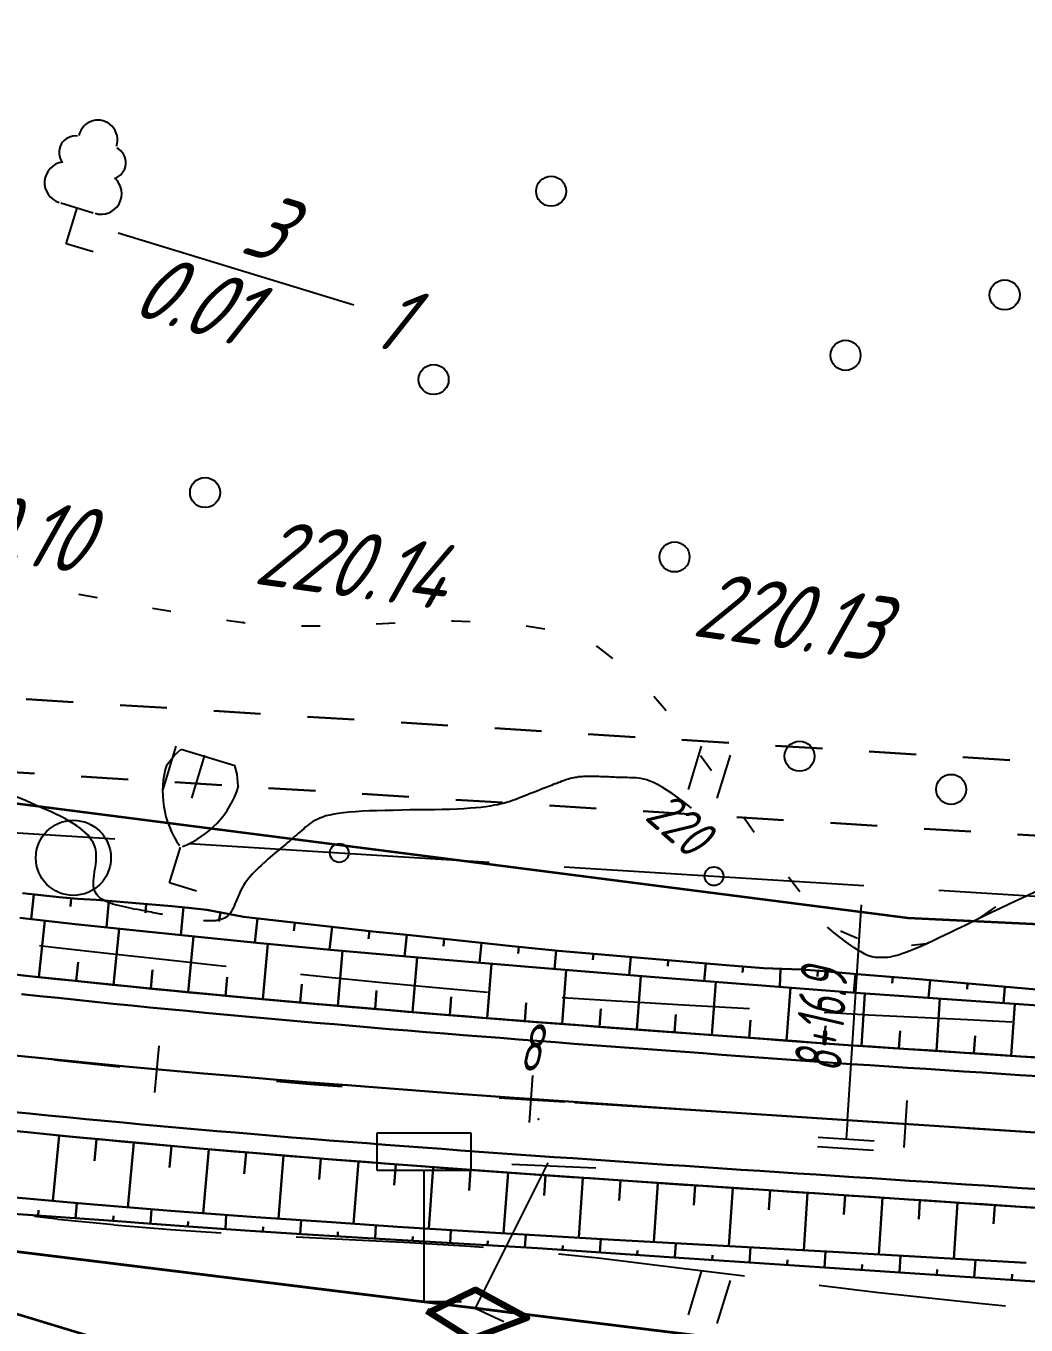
# Model space of a CAD drawing. Header units: millimetres. Extents: x -698 to 8131, y -704 to 4503.
# Drawn here: x 118.6 to 171.9, y 4062.3 to 4131.5 of the extents above; entities that cross this region are included whole.
import ezdxf
from ezdxf import colors
from ezdxf.entities.mleader import LeaderData, LeaderLine
from ezdxf.math import Vec2, Vec3

# ---------------------------------------------------------------- set-up
doc = ezdxf.new("R2010")
doc.units = ezdxf.units.MM
for name, pattern in [('CONTI', [0]), ('DASHED', [0.75, 0.5, -0.25]), ('STRIHSMALL', [1, 0.5, -0.5]), ('STROT', [1.7, 0.5, -1.2])]:
    doc.linetypes.add(name, pattern=pattern)
for name, color, linetype, lineweight in [('10', 1, 'Continuous', 35), ('КОПИЯ_ОСЬ_13_ОТКОСЫ', 7, 'Continuous', 30), ('КОПИЯ_ОСЬ_ГРАНИЦЫ_ПОЛОС', 7, 'Continuous', 30), ('ОСЬ_ВЕРХ_ПОКРЫТИЯ_ГРАНИЦЫ_ПОЛОС', 7, 'Continuous', 30), ('ОСЬ_ВЕРХ_ПОКРЫТИЯ_ОСЬ', 1, 'Continuous', 30)]:
    doc.layers.add(name, color=color, linetype=linetype, lineweight=lineweight)
for name, color, linetype in [('_Ростелеком', 6, 'Continuous'), ('GOR_BDEFAULT', 212, 'CONTI'), ('NAD_MDEFAULT', 7, 'CONTI'), ('PI_OTDEFAULT', 172, 'CONTI'), ('PI_TTDEFAULT', 5, 'CONTI'), ('PLN_O', 7, 'CONTI'), ('SIT_LDEFAULT', 7, 'CONTI'), ('USLZNDEFAULT', 7, 'CONTI'), ('ZAPSKDEFAULT', 7, 'CONTI'), ('Выноски', 250, 'Continuous'), ('Изменение выноски', 3, 'Continuous'), ('ОСЬ_ВЕРХ_ПОКРЫТИЯ_ПИКЕТЫ', 1, 'Continuous'), ('ОСЬ_ВЕРХ_ПОКРЫТИЯ_РАЗБИВКА_КРИВ', 1, 'Continuous'), ('разметка', 7, 'Continuous')]:
    doc.layers.add(name, color=color, linetype=linetype)
doc.styles.add('eskd', font='isocpeui.ttf', dxfattribs={"width": 1.2})
doc.styles.add('SHRFT', font='isocpeui.ttf', dxfattribs={"width": 3.5})
doc.styles.get("Standard").update_dxf_attribs({"font": 'isocpeui.ttf'})
doc.styles.add('STYLE1', font='isocpeui.ttf', dxfattribs={"width": 0.9})
doc.styles.add('ГОСТ', font='isocpeui.ttf', dxfattribs={"height": 4})
doc.linetypes.add('кабель_связи_проект.', pattern='A,10,-1,["/",STYLE1,S=3,R=0,X=0,Y=-1.5],-4.1', length=15.1)

# ---------------------------------------------------------------- blocks, each defined once
blk = doc.blocks.new('BL_2011')
at = {"color": 0}
for p, q in [((0, 0), (0, 2.4)), ((1.6, 0), (1.6, 2.4))]:
    blk.add_line(p, q, dxfattribs=at)
blk = doc.blocks.new('BL_2002')
at = {"color": 0}
blk.add_circle((0, 0), 0.8, dxfattribs=at)
blk = doc.blocks.new('BL_107_1')
at = {"color": 0}
for p, q in [((-1.74, 6.6), (-1.5, 7)), ((-1.5, 7), (1.5, 7)), ((1.74, 6.6), (1.5, 7)), ((-1.98, 6), (-1.74, 6.6)), ((1.98, 6), (1.74, 6.6)), ((0, 0), (0, 2)), ((1.5, 0), (0, 0))]:
    blk.add_line(p, q, dxfattribs=at)
for centre, start, end in [((3, 6), 180, 232), ((-3, 6), 308, 0)]:
    blk.add_arc(centre, 5, start, end, dxfattribs=at)
blk = doc.blocks.new('BL_104')
at = {"color": 0}
for p, q in [((-0.9, 2), (0.9, 2)), ((0, 0), (0, 2)), ((1.5, 0), (0, 0))]:
    blk.add_line(p, q, dxfattribs=at)
for centre, radius, start, end in [((0, 5.8), 1.04, 358, 185), ((-0.94, 4.8), 0.88, 100, 235), ((0.94, 4.8), 0.88, 305, 80), ((-1, 3.1), 1.1, 115, 270), ((1, 3.1), 1.1, 270, 65)]:
    blk.add_arc(centre, radius, start, end, dxfattribs=at)
blk = doc.blocks.new('BL_13')
at = {"color": 0}
for p, q in [((-2.5, 7), (-2.5, 9)), ((-2.5, 9), (2.5, 9)), ((2.5, 9), (2.5, 7)), ((0, 7), (-2.5, 7)), ((0, 0), (0, 7)), ((2.5, 7), (0, 7)), ((2, 0), (0, 0))]:
    blk.add_line(p, q, dxfattribs=at)

msp = doc.modelspace()

# ---------------------------------------------------------------- linework, layer by layer
at = {"layer": '10'}
for points in [[(307.073, 4044.594), (287.043, 4048.214), (163.153, 4053.994), (135.683, 4057.554), (104.113, 4067.084), (66.533, 4071.884), (20.063, 4083.834), (-25.137, 4108.194), (-34.337, 4113.804), (-79.357, 4142.004), (-91.947, 4159.324), (-169.847, 4182.624), (-259.277, 4209.364), (-312.397, 4225.424), (-355.627, 4238.494), (-406.367, 4253.824), (-425.027, 4259.464), (-449.217, 4267.114), (-456.827, 4269.514), (-499.667, 4283.064), (-559.147, 4301.901)], [(-15.467, 4131.044), (28.993, 4106.984), (71.243, 4096.094), (165.613, 4083.974), (290.413, 4077.994)]]:
    msp.add_lwpolyline(points, dxfattribs=at)
at = {"layer": '_Ростелеком', "linetype": 'кабель_связи_проект.', "lineweight": 40, "ltscale": 0.25}
msp.add_lwpolyline([(-545.931, 4321.5), (-553.411, 4301.096), (-528.689, 4293.19), (-228.326, 4200.41), (-175.922, 4184.956), (-152.178, 4177.621), (-111.953, 4163.897), (-85.05, 4151.87), (-85.05, 4151.87), (-28.653, 4111.619), (20.478, 4085.269), (66.797, 4072.507), (163.047, 4060.664), (287.871, 4054.417)], dxfattribs=at)
at = {"layer": '_Ростелеком', "ltscale": 0.25}
for points in [[(146.437, 4070.925), (142.565, 4063.185), (144.096, 4062.465)], [(144.516, 4070.855), (148.996, 4070.666)]]:
    msp.add_lwpolyline(points, dxfattribs=at)
at = {"layer": '_Ростелеком', "lineweight": 100, "ltscale": 0.25}
msp.add_lwpolyline([(139.984, 4063.039), (142.354, 4061.549), (145.333, 4062.665), (142.584, 4064.155), (140.114, 4062.944)], dxfattribs=at)
at = {"layer": 'GOR_BDEFAULT', "color": 212, "elevation": 220, "flags": 128}
for points in [[(125.909, 4084.16), (125.849, 4084.17), (125.779, 4084.18), (125.699, 4084.2), (125.609, 4084.22), (125.519, 4084.23), (125.409, 4084.25), (125.309, 4084.28), (125.189, 4084.3), (125.069, 4084.32), (124.949, 4084.35), (124.819, 4084.37), (124.679, 4084.4), (124.539, 4084.43), (124.389, 4084.45), (124.249, 4084.48), (124.089, 4084.51), (123.939, 4084.55), (123.779, 4084.58), (123.619, 4084.62), (123.469, 4084.65), (123.309, 4084.7), (123.169, 4084.74), (123.029, 4084.8), (122.889, 4084.85), (122.769, 4084.92), (122.649, 4084.99), (122.549, 4085.06), (122.449, 4085.15), (122.379, 4085.24), (122.319, 4085.34), (122.269, 4085.45), (122.239, 4085.56), (122.229, 4085.69), (122.219, 4085.82), (122.229, 4085.96), (122.239, 4086.1), (122.259, 4086.25), (122.279, 4086.4), (122.299, 4086.55), (122.319, 4086.7), (122.339, 4086.85), (122.359, 4087.01), (122.369, 4087.16), (122.369, 4087.31), (122.359, 4087.45), (122.339, 4087.59), (122.309, 4087.73), (122.259, 4087.87), (122.199, 4088), (122.119, 4088.13), (122.029, 4088.26), (121.929, 4088.38), (121.799, 4088.51), (121.659, 4088.63), (121.509, 4088.76), (121.329, 4088.88), (121.139, 4089.01), (120.929, 4089.14), (120.699, 4089.27), (120.449, 4089.4), (120.179, 4089.53), (119.889, 4089.67), (119.579, 4089.8), (119.259, 4089.94), (118.929, 4090.08), (118.589, 4090.23), (118.249, 4090.37), (117.899, 4090.51), (117.549, 4090.65), (117.199, 4090.79), (116.859, 4090.93), (116.519, 4091.07), (116.199, 4091.21), (115.879, 4091.34), (115.579, 4091.48), (115.289, 4091.61), (115.019, 4091.74), (114.759, 4091.86), (114.519, 4091.99), (114.279, 4092.11), (114.069, 4092.22), (113.859, 4092.34), (113.659, 4092.45), (113.469, 4092.57), (113.289, 4092.68), (113.109, 4092.78), (112.939, 4092.89), (112.779, 4092.99), (112.619, 4093.1), (112.469, 4093.2), (112.309, 4093.3), (112.159, 4093.4), (112.019, 4093.49), (111.869, 4093.59), (111.729, 4093.68), (111.589, 4093.77), (111.449, 4093.86), (111.319, 4093.95), (111.179, 4094.04), (111.049, 4094.13), (110.919, 4094.21), (110.799, 4094.29), (110.669, 4094.37), (110.549, 4094.46), (110.429, 4094.53), (110.309, 4094.61), (110.199, 4094.69), (110.079, 4094.76), (109.969, 4094.84), (109.859, 4094.91), (109.749, 4094.98), (109.639, 4095.05), (109.539, 4095.12), (109.439, 4095.19), (109.339, 4095.25), (109.239, 4095.32), (109.139, 4095.38), (109.039, 4095.44), (108.949, 4095.5), (108.859, 4095.56), (108.769, 4095.62), (108.679, 4095.68), (108.579, 4095.74), (108.489, 4095.79), (108.389, 4095.85), (108.289, 4095.9), (108.179, 4095.96), (108.069, 4096.01), (107.939, 4096.07), (107.809, 4096.12), (107.659, 4096.18), (107.509, 4096.23), (107.339, 4096.29), (107.149, 4096.34), (106.949, 4096.4), (106.729, 4096.46), (106.489, 4096.52), (106.249, 4096.59), (105.999, 4096.66), (105.739, 4096.74), (105.479, 4096.83), (105.219, 4096.93), (104.959, 4097.04), (104.709, 4097.17), (104.479, 4097.31), (104.249, 4097.47), (104.039, 4097.65), (103.859, 4097.85), (103.689, 4098.08), (103.549, 4098.32)], [(154.099, 4089.83), (153.719, 4090.13), (153.379, 4090.38), (153.059, 4090.61), (152.779, 4090.79), (152.519, 4090.95), (152.279, 4091.08), (152.069, 4091.19), (151.879, 4091.27), (151.709, 4091.33), (151.549, 4091.37), (151.399, 4091.41), (151.269, 4091.43), (151.139, 4091.44), (151.019, 4091.45), (150.899, 4091.45), (150.779, 4091.45), (150.659, 4091.46), (150.549, 4091.46), (150.429, 4091.46), (150.319, 4091.47), (150.209, 4091.47), (150.099, 4091.47), (149.989, 4091.48), (149.879, 4091.48), (149.769, 4091.48), (149.669, 4091.49), (149.569, 4091.49), (149.459, 4091.5), (149.359, 4091.5), (149.259, 4091.5), (149.159, 4091.51), (149.069, 4091.51), (148.969, 4091.51), (148.879, 4091.52), (148.779, 4091.52), (148.689, 4091.52), (148.599, 4091.52), (148.509, 4091.52), (148.419, 4091.52), (148.329, 4091.51), (148.239, 4091.5), (148.149, 4091.5), (148.069, 4091.49), (147.979, 4091.47), (147.889, 4091.46), (147.799, 4091.44), (147.719, 4091.42), (147.629, 4091.4), (147.539, 4091.37), (147.449, 4091.35), (147.359, 4091.32), (147.269, 4091.29), (147.179, 4091.26), (147.089, 4091.22), (146.999, 4091.19), (146.909, 4091.15), (146.819, 4091.12), (146.719, 4091.08), (146.629, 4091.04), (146.529, 4091), (146.429, 4090.96), (146.339, 4090.93), (146.239, 4090.89), (146.139, 4090.85), (146.029, 4090.81), (145.929, 4090.76), (145.819, 4090.72), (145.719, 4090.68), (145.609, 4090.64), (145.499, 4090.6), (145.389, 4090.55), (145.269, 4090.51), (145.159, 4090.46), (145.039, 4090.42), (144.929, 4090.37), (144.809, 4090.33), (144.679, 4090.28), (144.559, 4090.23), (144.419, 4090.19), (144.279, 4090.14), (144.119, 4090.1), (143.949, 4090.06), (143.769, 4090.01), (143.579, 4089.98), (143.359, 4089.94), (143.129, 4089.9), (142.869, 4089.87), (142.589, 4089.84), (142.289, 4089.82), (141.959, 4089.8), (141.599, 4089.78), (141.219, 4089.76), (140.809, 4089.75), (140.389, 4089.74), (139.959, 4089.74), (139.519, 4089.73), (139.079, 4089.73), (138.629, 4089.72), (138.189, 4089.71), (137.759, 4089.7), (137.339, 4089.69), (136.929, 4089.68), (136.549, 4089.66), (136.179, 4089.64), (135.849, 4089.61), (135.549, 4089.58), (135.279, 4089.54), (135.029, 4089.5), (134.809, 4089.46), (134.609, 4089.41), (134.439, 4089.35), (134.279, 4089.29), (134.139, 4089.23), (134.009, 4089.17), (133.899, 4089.1), (133.789, 4089.03), (133.699, 4088.96), (133.599, 4088.88), (133.509, 4088.81), (133.429, 4088.73), (133.339, 4088.65), (133.239, 4088.57), (133.149, 4088.49), (133.059, 4088.41), (132.959, 4088.33), (132.859, 4088.25), (132.759, 4088.16), (132.659, 4088.07), (132.549, 4087.98), (132.449, 4087.89), (132.339, 4087.8), (132.229, 4087.71), (132.109, 4087.61), (131.999, 4087.52), (131.879, 4087.42), (131.759, 4087.32), (131.639, 4087.21), (131.519, 4087.11), (131.399, 4087), (131.279, 4086.89), (131.149, 4086.78), (131.029, 4086.67), (130.919, 4086.56), (130.799, 4086.44), (130.689, 4086.32), (130.589, 4086.2), (130.489, 4086.08), (130.389, 4085.96), (130.299, 4085.84), (130.219, 4085.71), (130.149, 4085.59), (130.079, 4085.46), (130.019, 4085.33), (129.959, 4085.2), (129.909, 4085.08), (129.859, 4084.96), (129.809, 4084.84), (129.759, 4084.72), (129.709, 4084.61), (129.659, 4084.5), (129.609, 4084.4), (129.559, 4084.31), (129.499, 4084.22), (129.439, 4084.15), (129.369, 4084.08), (129.289, 4084.02), (129.209, 4083.97), (129.119, 4083.93), (129.029, 4083.89), (128.939, 4083.87), (128.849, 4083.85), (128.749, 4083.83), (128.659, 4083.82), (128.559, 4083.82), (128.469, 4083.82), (128.379, 4083.82), (128.299, 4083.82), (128.219, 4083.82), (128.139, 4083.83), (128.079, 4083.84)], [(210.369, 4086.26), (209.609, 4086.26), (209.549, 4086.26), (209.479, 4086.25), (209.419, 4086.25), (209.349, 4086.25), (209.279, 4086.25), (209.209, 4086.25), (209.139, 4086.25), (209.069, 4086.25), (208.999, 4086.25), (208.929, 4086.25), (208.859, 4086.24), (208.789, 4086.24), (208.709, 4086.24), (208.639, 4086.24), (208.569, 4086.24), (208.489, 4086.24), (208.409, 4086.23), (208.329, 4086.23), (208.239, 4086.22), (208.129, 4086.21), (208.019, 4086.2), (207.889, 4086.18), (207.739, 4086.15), (207.569, 4086.12), (207.379, 4086.08), (207.169, 4086.04), (206.919, 4085.98), (206.649, 4085.91), (206.349, 4085.83), (206.009, 4085.74), (205.629, 4085.64), (205.219, 4085.53), (204.789, 4085.41), (204.329, 4085.28), (203.849, 4085.14), (203.359, 4085), (202.849, 4084.86), (202.339, 4084.71), (201.829, 4084.57), (201.319, 4084.43), (200.819, 4084.3), (200.329, 4084.17), (199.849, 4084.05), (199.399, 4083.93), (198.969, 4083.83), (198.569, 4083.74), (198.199, 4083.66), (197.859, 4083.6), (197.529, 4083.54), (197.229, 4083.49), (196.949, 4083.45), (196.679, 4083.42), (196.439, 4083.4), (196.199, 4083.38), (195.979, 4083.37), (195.759, 4083.36), (195.559, 4083.35), (195.349, 4083.35), (195.159, 4083.35), (194.959, 4083.34), (194.769, 4083.34), (194.569, 4083.34), (194.369, 4083.34), (194.179, 4083.34), (193.979, 4083.34), (193.779, 4083.34), (193.579, 4083.34), (193.389, 4083.34), (193.189, 4083.34), (192.989, 4083.34), (192.789, 4083.34), (192.599, 4083.34), (192.399, 4083.34), (192.199, 4083.34), (191.999, 4083.34), (191.799, 4083.34), (191.609, 4083.34), (191.409, 4083.34), (191.199, 4083.35), (190.989, 4083.35), (190.779, 4083.37), (190.559, 4083.39), (190.339, 4083.41), (190.099, 4083.45), (189.859, 4083.49), (189.609, 4083.54), (189.349, 4083.6), (189.069, 4083.67), (188.779, 4083.75), (188.479, 4083.85), (188.159, 4083.96), (187.829, 4084.08), (187.489, 4084.21), (187.139, 4084.34), (186.789, 4084.49), (186.419, 4084.64), (186.059, 4084.79), (185.699, 4084.94), (185.329, 4085.09), (184.969, 4085.24), (184.619, 4085.39), (184.279, 4085.53), (183.939, 4085.66), (183.609, 4085.78), (183.299, 4085.88), (183.009, 4085.98), (182.729, 4086.06), (182.469, 4086.13), (182.209, 4086.19), (181.969, 4086.24), (181.739, 4086.28), (181.519, 4086.31), (181.309, 4086.33), (181.099, 4086.35), (180.899, 4086.37), (180.709, 4086.38), (180.519, 4086.38), (180.339, 4086.38), (180.149, 4086.39), (179.969, 4086.39), (179.789, 4086.39), (179.599, 4086.39), (179.419, 4086.39), (179.239, 4086.39), (179.049, 4086.4), (178.869, 4086.4), (178.689, 4086.4), (178.499, 4086.41), (178.319, 4086.41), (178.129, 4086.41), (177.939, 4086.42), (177.749, 4086.42), (177.569, 4086.42), (177.379, 4086.43), (177.189, 4086.43), (176.999, 4086.44), (176.799, 4086.44), (176.599, 4086.44), (176.399, 4086.43), (176.189, 4086.42), (175.959, 4086.41), (175.729, 4086.38), (175.489, 4086.35), (175.229, 4086.3), (174.949, 4086.24), (174.659, 4086.17), (174.339, 4086.08), (174.009, 4085.98), (173.649, 4085.85), (173.269, 4085.71), (172.859, 4085.54), (172.429, 4085.36), (171.979, 4085.16), (171.519, 4084.95), (171.049, 4084.73), (170.569, 4084.5), (170.079, 4084.27), (169.599, 4084.04), (169.129, 4083.8), (168.669, 4083.58), (168.209, 4083.36), (167.779, 4083.14), (167.369, 4082.95), (166.979, 4082.76), (166.629, 4082.6), (166.309, 4082.45), (166.019, 4082.33), (165.749, 4082.22), (165.519, 4082.13), (165.309, 4082.06), (165.119, 4082), (164.949, 4081.95), (164.799, 4081.92), (164.669, 4081.89), (164.549, 4081.87), (164.439, 4081.86), (164.339, 4081.86), (164.249, 4081.86), (164.159, 4081.86), (164.079, 4081.86), (163.989, 4081.87), (163.899, 4081.87), (163.809, 4081.89), (163.709, 4081.91), (163.599, 4081.94), (163.469, 4081.98), (163.329, 4082.05), (163.179, 4082.13), (162.999, 4082.24), (162.789, 4082.37), (162.569, 4082.52), (162.309, 4082.71), (162.019, 4082.93), (161.699, 4083.19), (161.339, 4083.49)]]:
    msp.add_lwpolyline(points, dxfattribs=at)
at = {"layer": 'NAD_MDEFAULT', "color": 0}
msp.add_line((123.535, 4120.495), (136.087, 4116.658), dxfattribs=at)
at = {"layer": 'PI_TTDEFAULT', "color": 5}
for p in [(130.199, 4099.72, 220.142), (149.059, 4098.44, 220.129), (145.929, 4073.26, 220.004)]:
    msp.add_point(p, dxfattribs=at)
at = {"layer": 'PLN_O'}
for p, q in [((107.379, 4089.18), (123.349, 4088.19)), ((127.339, 4087.94), (143.309, 4086.95)), ((147.309, 4086.7), (163.279, 4085.71)), ((167.269, 4085.46), (183.239, 4084.47))]:
    msp.add_line(p, q, dxfattribs=at)
for centre in [(135.319, 4087.44), (155.289, 4086.2)]:
    msp.add_circle(centre, 0.5, dxfattribs=at)
at = {"layer": 'SIT_LDEFAULT', "color": 7}
for p, q in [((121.429, 4101.24), (122.409, 4101.05)), ((125.369, 4100.49), (126.349, 4100.32)), ((129.309, 4099.85), (130.199, 4099.72)), ((130.199, 4099.72), (130.309, 4099.71)), ((133.299, 4099.54), (134.299, 4099.55)), ((137.289, 4099.65), (138.289, 4099.7)), ((141.299, 4099.81), (141.409, 4099.81)), ((141.409, 4099.81), (142.289, 4099.78)), ((145.279, 4099.54), (146.269, 4099.38)), ((149.089, 4098.42), (149.879, 4097.81)), ((152.089, 4095.79), (152.739, 4095.03)), ((154.569, 4092.64), (155.149, 4091.83)), ((156.859, 4089.37), (157.429, 4088.55)), ((159.259, 4086.17), (159.869, 4085.38)), ((169.489, 4084), (170.309, 4084.57)), ((162.029, 4083.3), (162.059, 4083.27)), ((162.059, 4083.28), (162.939, 4082.9)), ((166.609, 4082.62), (166.789, 4082.7)), ((120.079, 4082.4), (119.339, 4082.49)), ((123.249, 4082.05), (120.079, 4082.4)), ((126.219, 4081.72), (123.249, 4082.05)), ((165.809, 4082.52), (166.609, 4082.62)), ((129.069, 4081.41), (126.219, 4081.72)), ((129.289, 4081.39), (129.069, 4081.41)), ((134.759, 4080.8), (133.249, 4080.96)), ((137.609, 4080.51), (134.759, 4080.8)), ((140.459, 4080.25), (137.609, 4080.51)), ((143.219, 4080.01), (140.459, 4080.25)), ((149.509, 4079.57), (147.199, 4079.72)), ((153.659, 4079.33), (149.509, 4079.58)), ((157.179, 4079.13), (153.659, 4079.32)), ((163.529, 4078.8), (161.169, 4078.93)), ((168.799, 4078.54), (163.529, 4078.79)), ((171.159, 4078.43), (168.799, 4078.54)), ((119.069, 4068.09), (120.299, 4067.94)), ((120.299, 4067.93), (123.309, 4067.63)), ((123.309, 4067.62), (126.329, 4067.37)), ((126.329, 4067.37), (129.029, 4067.2)), ((133.029, 4066.98), (135.849, 4066.84)), ((135.849, 4066.84), (139.079, 4066.68)), ((139.079, 4066.68), (142.299, 4066.48)), ((142.299, 4066.48), (143.009, 4066.43)), ((146.999, 4066.08), (149.119, 4065.86)), ((149.119, 4065.86), (153.549, 4065.32)), ((153.549, 4065.32), (156.919, 4064.9)), ((160.889, 4064.41), (163.909, 4064.04)), ((163.909, 4064.04), (169.409, 4063.44)), ((169.409, 4063.44), (170.829, 4063.31))]:
    msp.add_line(p, q, dxfattribs=at)
msp.add_circle((121.149, 4087.18), 2, dxfattribs=at)
at = {"layer": 'Изменение выноски', "color": 6, "linetype": 'STRIHSMALL', "lineweight": 30, "ltscale": 5}
for points in [[(-80.077, 4181.776), (-68.058, 4176.079), (-11.557, 4135.079), (39.356, 4105.81), (49.47, 4102.472), (78.782, 4099.188), (118.65, 4095.632), (199.076, 4090.643), (291.923, 4082.814), (317.531, 4078.009), (338.517, 4070.512), (374.356, 4045.541), (383.169, 4035.96), (473.876, 3938.054), (557.443, 3861.086)], [(-82.149, 4177.971), (-70.129, 4172.273), (-13.628, 4131.274), (37.284, 4102.005), (47.399, 4098.667), (76.711, 4095.383), (116.578, 4091.826), (197.004, 4086.838), (289.851, 4079.009), (315.459, 4074.203), (336.446, 4066.706), (372.284, 4041.736), (381.098, 4032.155), (471.805, 3934.248), (555.372, 3857.281)]]:
    msp.add_lwpolyline(points, dxfattribs=at)
at = {"layer": 'КОПИЯ_ОСЬ_13_ОТКОСЫ'}
for points in [[(118.435, 4085.289), (120.396, 4085.083), (121.378, 4084.994), (122.364, 4084.935), (126.4, 4084.608), (127.285, 4084.524), (128.268, 4084.414), (130.221, 4084.037), (133.665, 4083.639), (137.116, 4083.253), (139.091, 4083.051), (144.528, 4082.478), (146.112, 4082.314), (147.004, 4082.232), (155.942, 4081.467), (157.932, 4081.3), (158.931, 4081.264), (159.93, 4081.231), (160.927, 4081.166), (162.919, 4080.988), (166.009, 4080.732), (172.884, 4080.13)], [(119.045, 4085.225), (118.907, 4083.913)], [(121.035, 4085.025), (120.995, 4084.587)], [(123.029, 4084.881), (122.915, 4083.475)], [(125.023, 4084.719), (124.985, 4084.251)], [(127.015, 4084.549), (126.874, 4083.059)], [(128.995, 4084.274), (128.9, 4083.784)], [(118.3, 4083.981), (121.247, 4083.653), (125.181, 4083.233), (128.137, 4082.93), (131.096, 4082.638), (135.047, 4082.265), (140.543, 4081.775), (146.041, 4081.309), (151.901, 4080.835), (162.853, 4079.986), (205.85, 4077)], [(118.3, 4083.981), (121.247, 4083.653), (125.181, 4083.233), (128.137, 4082.93), (131.096, 4082.638), (135.047, 4082.265), (140.543, 4081.775), (146.041, 4081.309), (151.901, 4080.835), (162.853, 4079.986), (205.85, 4077)], [(119.308, 4080.826), (119.626, 4083.833)], [(123.287, 4080.412), (123.589, 4083.403)], [(130.967, 4083.951), (130.819, 4082.665)], [(132.954, 4083.721), (132.904, 4083.293)], [(134.941, 4083.496), (134.806, 4082.288)], [(127.267, 4080.019), (127.555, 4082.99)], [(136.929, 4083.274), (136.884, 4082.871)], [(138.918, 4083.068), (138.801, 4081.928)], [(140.907, 4082.859), (140.867, 4082.479)], [(142.896, 4082.65), (142.784, 4081.582)], [(131.25, 4079.647), (131.514, 4082.598)], [(135.234, 4079.295), (135.487, 4082.225)], [(144.885, 4082.441), (144.848, 4082.085)], [(146.875, 4082.244), (146.784, 4081.249)], [(148.868, 4082.072), (148.84, 4081.741)], [(121.297, 4080.616), (121.403, 4081.618)], [(139.22, 4078.959), (139.462, 4081.87)], [(143.207, 4078.639), (143.436, 4081.527)], [(150.861, 4081.902), (150.777, 4080.926)], [(152.854, 4081.731), (152.826, 4081.406)], [(154.846, 4081.561), (154.765, 4080.613)], [(156.839, 4081.392), (156.813, 4081.076)], [(158.835, 4081.267), (158.799, 4080.3)], [(125.276, 4080.212), (125.373, 4081.209)], [(129.258, 4079.831), (129.35, 4080.822)], [(147.195, 4078.327), (147.414, 4081.198)], [(151.184, 4078.025), (151.392, 4080.877)], [(160.832, 4081.172), (160.811, 4080.85)], [(162.824, 4080.996), (162.735, 4079.995)], [(164.817, 4080.831), (164.79, 4080.497)], [(166.81, 4080.662), (166.728, 4079.717)], [(133.242, 4079.469), (133.33, 4080.452)], [(137.227, 4079.125), (137.308, 4080.101)], [(155.173, 4077.734), (155.38, 4080.565)], [(159.162, 4077.443), (159.368, 4080.256)], [(163.152, 4077.155), (163.335, 4079.952)], [(168.803, 4080.488), (168.775, 4080.173)], [(170.795, 4080.313), (170.719, 4079.44)], [(141.214, 4078.797), (141.291, 4079.768)], [(145.201, 4078.481), (145.277, 4079.444)], [(167.144, 4076.894), (167.326, 4079.675)], [(171.135, 4076.633), (171.316, 4079.398)], [(74.694, 4078.743), (77.654, 4078.287), (81.769, 4077.7), (84.754, 4077.155), (87.744, 4076.635), (91.233, 4076.062), (94.728, 4075.519), (100.624, 4074.675), (106.626, 4073.898), (113.633, 4073.086), (117.637, 4072.664), (121.644, 4072.265), (124.648, 4071.983), (127.652, 4071.714), (131.156, 4071.415), (135.16, 4071.091), (139.664, 4070.745), (145.265, 4070.338), (150.164, 4069.998), (169.176, 4068.744), (247.366, 4063.631)], [(149.189, 4078.175), (149.262, 4079.132)], [(153.178, 4077.879), (153.248, 4078.83)], [(157.168, 4077.588), (157.237, 4078.532)], [(161.157, 4077.297), (161.226, 4078.235)], [(165.148, 4077.025), (165.209, 4077.957)], [(169.139, 4076.763), (169.2, 4077.69)], [(75.106, 4074.72), (78.925, 4074.193), (80.451, 4073.995), (81.061, 4073.918), (84.083, 4073.394), (87.11, 4072.896), (91.65, 4072.196), (96.138, 4071.557), (100.633, 4070.965), (105.679, 4070.355), (111.733, 4069.693), (116.268, 4069.243), (120.806, 4068.824), (121.813, 4068.735), (126.343, 4068.372), (130.875, 4068.034), (134.897, 4067.754), (138.414, 4067.522), (143.934, 4067.179), (149.948, 4066.827), (161.949, 4066.164), (171.933, 4065.588)], [(75.106, 4074.72), (78.925, 4074.193), (80.451, 4073.995), (81.061, 4073.918), (84.083, 4073.394), (87.11, 4072.896), (91.65, 4072.196), (96.138, 4071.557), (100.633, 4070.965), (105.679, 4070.355), (111.733, 4069.693), (116.268, 4069.243), (120.806, 4068.824), (121.813, 4068.735), (126.343, 4068.372), (130.875, 4068.034), (134.897, 4067.754), (138.414, 4067.522), (143.934, 4067.179), (149.948, 4066.827), (161.949, 4066.164), (171.933, 4065.588)], [(120.396, 4072.387), (120.052, 4068.891)], [(122.387, 4072.195), (122.278, 4071.03)], [(124.378, 4072.009), (124.054, 4068.553)], [(126.37, 4071.829), (126.267, 4070.677)], [(128.362, 4071.654), (128.071, 4068.24)], [(130.355, 4071.484), (130.258, 4070.346)], [(132.348, 4071.319), (132.075, 4067.95)], [(134.342, 4071.157), (134.251, 4070.034)], [(136.336, 4071), (136.08, 4067.676)], [(138.33, 4070.847), (138.245, 4069.739)], [(140.324, 4070.697), (140.086, 4067.418)], [(142.319, 4070.552), (142.239, 4069.459)], [(144.314, 4070.407), (144.078, 4067.171)], [(146.309, 4070.265), (146.234, 4069.186)], [(148.304, 4070.127), (148.083, 4066.937)], [(150.299, 4069.989), (150.229, 4068.925)], [(152.295, 4069.858), (152.087, 4066.709)], [(154.29, 4069.726), (154.221, 4068.677)], [(156.286, 4069.594), (156.081, 4066.489)], [(158.282, 4069.463), (158.213, 4068.427)], [(160.277, 4069.331), (160.075, 4066.268)], [(162.273, 4069.199), (162.206, 4068.178)], [(164.269, 4069.068), (164.069, 4066.042)], [(166.264, 4068.936), (166.198, 4067.928)], [(168.26, 4068.805), (168.063, 4065.812)], [(116.682, 4068.295), (121.737, 4067.933), (122.747, 4067.869), (123.757, 4067.799), (124.866, 4067.714), (127.286, 4067.535), (130.309, 4067.326), (133.33, 4067.127), (136.852, 4066.908), (141.375, 4066.639), (144.989, 4066.428), (145.891, 4066.373), (152.901, 4065.896), (171.871, 4064.64), (184.945, 4063.814)], [(119.272, 4068.109), (119.293, 4068.405)], [(121.267, 4067.966), (121.325, 4068.778)], [(125.257, 4067.685), (125.314, 4068.453)], [(129.247, 4067.399), (129.299, 4068.149)], [(170.256, 4068.674), (170.19, 4067.676)], [(123.263, 4067.834), (123.281, 4068.104)], [(127.252, 4067.538), (127.271, 4067.794)], [(131.242, 4067.264), (131.259, 4067.514)], [(133.238, 4067.133), (133.286, 4067.866)], [(137.23, 4066.885), (137.273, 4067.598)], [(135.234, 4067.008), (135.249, 4067.253)], [(139.227, 4066.767), (139.241, 4067.004)], [(141.223, 4066.648), (141.265, 4067.345)], [(143.22, 4066.532), (143.233, 4066.764)], [(145.217, 4066.414), (145.259, 4067.102)], [(149.208, 4066.147), (149.257, 4066.868)], [(147.212, 4066.283), (147.228, 4066.512)], [(151.203, 4066.011), (151.219, 4066.252)], [(153.198, 4065.876), (153.249, 4066.645)], [(157.19, 4065.612), (157.243, 4066.424)], [(161.181, 4065.348), (161.237, 4066.204)], [(155.194, 4065.744), (155.211, 4066)], [(159.185, 4065.48), (159.203, 4065.751)], [(163.177, 4065.216), (163.195, 4065.501)], [(165.172, 4065.084), (165.231, 4065.975)], [(169.163, 4064.82), (169.225, 4065.745)], [(167.168, 4064.952), (167.187, 4065.249)], [(171.159, 4064.688), (171.179, 4064.996)]]:
    msp.add_lwpolyline(points, dxfattribs=at)
at = {"layer": 'КОПИЯ_ОСЬ_ГРАНИЦЫ_ПОЛОС'}
for points in [[(118.477, 4080.916), (119.454, 4080.81), (120.43, 4080.706), (121.407, 4080.604), (122.385, 4080.502), (123.362, 4080.403), (124.34, 4080.304), (125.319, 4080.207), (126.297, 4080.111), (127.276, 4080.017), (128.255, 4079.924), (129.235, 4079.832), (130.215, 4079.741), (131.195, 4079.652), (132.175, 4079.563), (133.155, 4079.476), (134.136, 4079.39), (135.117, 4079.304), (136.098, 4079.22), (137.08, 4079.137), (138.062, 4079.054), (139.044, 4078.973), (140.026, 4078.892), (141.008, 4078.812), (141.991, 4078.733), (142.974, 4078.655), (143.957, 4078.577), (144.94, 4078.5), (145.923, 4078.423), (146.907, 4078.348), (147.891, 4078.272), (148.875, 4078.198), (149.859, 4078.123), (150.844, 4078.05), (151.828, 4077.976), (152.813, 4077.903), (153.798, 4077.831), (154.783, 4077.758), (155.768, 4077.686), (156.754, 4077.615), (157.74, 4077.543), (158.725, 4077.471), (159.711, 4077.4), (160.697, 4077.329), (161.684, 4077.258), (162.67, 4077.187), (163.668, 4077.121), (164.665, 4077.056), (165.663, 4076.991), (166.661, 4076.926), (167.659, 4076.86), (168.656, 4076.795), (169.654, 4076.73), (170.652, 4076.665), (171.649, 4076.599), (172.647, 4076.534)], [(117.71, 4072.655), (118.71, 4072.553), (119.71, 4072.454), (120.71, 4072.355), (121.71, 4072.259), (122.71, 4072.164), (123.71, 4072.07), (124.71, 4071.978), (125.71, 4071.887), (126.71, 4071.797), (127.71, 4071.709), (128.71, 4071.623), (129.71, 4071.537), (130.71, 4071.453), (131.71, 4071.369), (132.71, 4071.287), (133.709, 4071.206), (134.709, 4071.126), (135.708, 4071.048), (136.707, 4070.97), (137.707, 4070.893), (138.706, 4070.817), (139.706, 4070.742), (140.705, 4070.667), (141.704, 4070.594), (142.703, 4070.521), (143.702, 4070.449), (144.701, 4070.378), (145.699, 4070.307), (146.698, 4070.237), (147.696, 4070.168), (148.695, 4070.099), (149.693, 4070.03), (150.691, 4069.962), (151.689, 4069.895), (152.687, 4069.828), (153.685, 4069.761), (154.683, 4069.695), (155.68, 4069.628), (156.678, 4069.562), (157.675, 4069.497), (158.672, 4069.431), (159.669, 4069.366), (160.666, 4069.301), (161.663, 4069.235), (162.659, 4069.17), (163.656, 4069.105), (164.652, 4069.04), (165.649, 4068.975), (166.645, 4068.91), (167.642, 4068.844), (168.638, 4068.779), (169.635, 4068.714), (170.632, 4068.649), (171.628, 4068.584), (172.625, 4068.519)]]:
    msp.add_lwpolyline(points, dxfattribs=at)
at = {"layer": 'ОСЬ_ВЕРХ_ПОКРЫТИЯ_ГРАНИЦЫ_ПОЛОС', "linetype": 'Continuous'}
for points in [[(253.883, 4071.218), (162.67, 4077.187), (150.713, 4078.059), (145.837, 4078.43), (140.272, 4078.872), (136.797, 4079.16), (133.82, 4079.417), (130.846, 4079.683), (127.875, 4079.96), (124.906, 4080.248), (121.94, 4080.548), (118.976, 4080.862), (116.016, 4081.19)], [(118.318, 4080.934), (119.298, 4080.827), (120.278, 4080.722), (121.259, 4080.619), (122.24, 4080.517), (123.221, 4080.417), (124.203, 4080.318), (125.184, 4080.22), (126.167, 4080.124), (127.149, 4080.029), (128.132, 4079.936), (129.115, 4079.843), (130.098, 4079.752), (131.081, 4079.662), (132.065, 4079.573), (133.049, 4079.485), (134.033, 4079.399), (135.018, 4079.313), (136.003, 4079.228), (136.988, 4079.145), (137.973, 4079.062), (138.958, 4078.98), (139.944, 4078.899), (140.93, 4078.818), (141.916, 4078.739), (142.903, 4078.66), (143.889, 4078.582), (144.876, 4078.505), (145.863, 4078.428), (146.85, 4078.352), (147.838, 4078.276), (148.825, 4078.201), (149.813, 4078.127), (150.801, 4078.053), (151.789, 4077.979), (152.778, 4077.906), (153.766, 4077.833), (154.755, 4077.76), (155.744, 4077.688), (156.733, 4077.616), (157.722, 4077.544), (158.711, 4077.472), (159.701, 4077.401), (160.691, 4077.329), (161.68, 4077.258), (162.67, 4077.187), (163.668, 4077.121), (164.666, 4077.056), (165.663, 4076.991), (166.661, 4076.926), (167.659, 4076.86), (168.656, 4076.795), (169.654, 4076.73), (170.652, 4076.665), (171.649, 4076.599), (172.647, 4076.534)], [(172.582, 4075.536), (171.584, 4075.602), (170.586, 4075.667), (169.589, 4075.732), (168.591, 4075.797), (167.593, 4075.863), (166.596, 4075.928), (165.598, 4075.993), (164.6, 4076.058), (163.603, 4076.124), (162.605, 4076.189), (161.619, 4076.26), (160.632, 4076.331), (159.646, 4076.402), (158.66, 4076.474), (157.674, 4076.545), (156.688, 4076.617), (155.703, 4076.688), (154.717, 4076.761), (153.732, 4076.833), (152.746, 4076.906), (151.761, 4076.979), (150.776, 4077.052), (149.791, 4077.126), (148.806, 4077.2), (147.822, 4077.275), (146.837, 4077.35), (145.853, 4077.426), (144.869, 4077.502), (143.885, 4077.579), (142.901, 4077.657), (141.918, 4077.736), (140.934, 4077.815), (139.951, 4077.895), (138.968, 4077.976), (137.985, 4078.057), (137.003, 4078.14), (136.02, 4078.223), (135.038, 4078.308), (134.056, 4078.393), (133.074, 4078.479), (132.093, 4078.567), (131.111, 4078.655), (130.13, 4078.745), (129.149, 4078.836), (128.168, 4078.928), (127.188, 4079.021), (126.208, 4079.115), (125.228, 4079.211), (124.248, 4079.308), (123.269, 4079.407), (122.289, 4079.507), (121.311, 4079.608), (120.332, 4079.711), (119.354, 4079.815), (118.376, 4079.921)]]:
    msp.add_lwpolyline(points, dxfattribs=at)
at = {"layer": 'ОСЬ_ВЕРХ_ПОКРЫТИЯ_ГРАНИЦЫ_ПОЛОС', "linetype": 'Continuous', "lineweight": 30}
for points in [[(172.69, 4069.516), (171.694, 4069.582), (170.697, 4069.647), (169.7, 4069.712), (168.704, 4069.777), (167.707, 4069.842), (166.711, 4069.907), (165.714, 4069.973), (164.718, 4070.038), (163.721, 4070.103), (162.725, 4070.168), (161.728, 4070.233), (160.731, 4070.299), (159.735, 4070.364), (158.738, 4070.429), (157.741, 4070.495), (156.744, 4070.56), (155.747, 4070.626), (154.749, 4070.692), (153.752, 4070.759), (152.754, 4070.825), (151.757, 4070.893), (150.759, 4070.96), (149.762, 4071.028), (148.764, 4071.096), (147.766, 4071.165), (146.768, 4071.235), (145.77, 4071.305), (144.772, 4071.375), (143.774, 4071.446), (142.776, 4071.518), (141.777, 4071.591), (140.779, 4071.665), (139.781, 4071.739), (138.782, 4071.814), (137.784, 4071.89), (136.785, 4071.967), (135.787, 4072.044), (134.788, 4072.123), (133.79, 4072.203), (132.791, 4072.284), (131.792, 4072.366), (130.794, 4072.449), (129.795, 4072.533), (128.796, 4072.619), (127.798, 4072.706), (126.799, 4072.794), (125.8, 4072.883), (124.802, 4072.974), (123.803, 4073.066), (122.804, 4073.159), (121.806, 4073.254), (120.807, 4073.351), (119.809, 4073.449), (118.81, 4073.548), (117.812, 4073.649)], [(172.625, 4068.519), (171.628, 4068.584), (170.632, 4068.649), (169.635, 4068.714), (168.639, 4068.779), (167.642, 4068.844), (166.646, 4068.91), (165.649, 4068.975), (164.652, 4069.04), (163.656, 4069.105), (162.659, 4069.17), (161.663, 4069.235), (160.666, 4069.301), (159.669, 4069.366), (158.672, 4069.431), (157.675, 4069.497), (156.678, 4069.562), (155.681, 4069.628), (154.683, 4069.694), (153.685, 4069.761), (152.688, 4069.828), (151.69, 4069.895), (150.692, 4069.962), (149.694, 4070.03), (148.695, 4070.099), (147.697, 4070.168), (146.699, 4070.237), (145.7, 4070.307), (144.701, 4070.378), (143.703, 4070.449), (142.704, 4070.521), (141.705, 4070.594), (140.706, 4070.667), (139.707, 4070.741), (138.707, 4070.817), (137.708, 4070.893), (136.709, 4070.97), (135.709, 4071.047), (134.709, 4071.126), (133.71, 4071.206), (132.71, 4071.287), (131.71, 4071.369), (130.71, 4071.453), (129.71, 4071.537), (128.711, 4071.623), (127.711, 4071.709), (126.711, 4071.797), (125.711, 4071.887), (124.711, 4071.978), (123.711, 4072.07), (122.71, 4072.164), (121.71, 4072.259), (120.71, 4072.355), (119.71, 4072.454), (118.71, 4072.553), (117.71, 4072.655)]]:
    msp.add_lwpolyline(points, dxfattribs=at)
at = {"layer": 'ОСЬ_ВЕРХ_ПОКРЫТИЯ_ОСЬ'}
msp.add_lwpolyline([(118.03, 4076.643), (119.998, 4076.445), (121.967, 4076.253), (123.936, 4076.066), (125.906, 4075.886), (127.876, 4075.71), (129.846, 4075.54), (131.818, 4075.374), (133.789, 4075.213), (135.761, 4075.056), (138.719, 4074.827), (141.678, 4074.606), (144.637, 4074.392), (148.583, 4074.116), (153.517, 4073.781), (162.399, 4073.196), (162.399, 4073.196), (247.658, 4067.62)], dxfattribs=at)
at = {"layer": 'ОСЬ_ВЕРХ_ПОКРЫТИЯ_ПИКЕТЫ'}
for p, q in [((125.498, 4074.667), (125.723, 4077.157)), ((145.459, 4073.081), (145.635, 4075.575)), ((145.459, 4073.081), (145.635, 4075.575)), ((165.421, 4071.746), (165.584, 4074.24))]:
    msp.add_line(p, q, dxfattribs=at)
at = {"layer": 'ОСЬ_ВЕРХ_ПОКРЫТИЯ_РАЗБИВКА_КРИВ'}
for p, q in [((162.399, 4073.196), (163.149, 4084.671)), ((162.399, 4073.196), (162.334, 4072.198)), ((160.837, 4072.296), (163.831, 4072.1)), ((160.804, 4071.797), (163.798, 4071.601))]:
    msp.add_line(p, q, dxfattribs=at)
at = {"layer": 'разметка', "linetype": 'STROT', "lineweight": 30, "ltscale": 7}
msp.add_lwpolyline([(-555.175, 4314.125, 0.015228), (-450.272, 4279.08), (-235.829, 4212.258, 0.003289), (-210.66, 4204.597), (-174.439, 4193.831, -0.037735), (-89.643, 4163.94, -0.049609), (-38.125, 4133.162, 0.102502), (73.086, 4083.539, 0.034541), (147.871, 4074.146)], format="xyb", dxfattribs=at)
at = {"layer": 'разметка', "linetype": 'DASHED', "lineweight": 30, "ltscale": 14}
msp.add_lwpolyline([(147.871, 4074.146), (247.658, 4067.62)], dxfattribs=at)

# ---------------------------------------------------------------- block references
at = {"layer": '_Ростелеком'}
msp.add_blockref('BL_13', (139.837, 4063.52), dxfattribs=at)
at = {"layer": 'USLZNDEFAULT', "color": 7, "rotation": 342.9999999999999}
for name, p in [('BL_104', (120.763, 4119.909)), ('BL_107_1', (126.279, 4085.84))]:
    msp.add_blockref(name, p, dxfattribs=at)
at = {"layer": 'ZAPSKDEFAULT', "color": 7, "rotation": 342.9999999999999}
for name, p in [('BL_2002', (146.608, 4122.709)), ('BL_2002', (170.781, 4117.18)), ('BL_2002', (162.302, 4113.961)), ('BL_2002', (140.348, 4112.67)), ('BL_2002', (128.164, 4106.647)), ('BL_2002', (153.19, 4103.215)), ('BL_2011', (125.929, 4090.83)), ('BL_2011', (153.929, 4090.83)), ('BL_2002', (159.849, 4092.594)), ('BL_2002', (167.929, 4090.83)), ('BL_2011', (153.929, 4062.83))]:
    msp.add_blockref(name, p, dxfattribs=at)

# ---------------------------------------------------------------- texts
at = {"layer": 'GOR_BDEFAULT', "color": 212, "style": 'SHRFT', "width": 0.75}
msp.add_text('220', height=2.1263, rotation=318.67017, dxfattribs=at).set_placement((151.532, 4089.276, 220))
at = {"layer": 'NAD_MDEFAULT', "color": 7, "style": 'eskd', "oblique": 10, "width": 0.8}
for s, p in [(' 3', (128.229, 4119.999)), (' 0.01', (122.384, 4116.73)), (' 1', (135.162, 4115.062))]:
    msp.add_text(s, height=3.5, rotation=343, dxfattribs=at).set_placement(p)
at = {"layer": 'PI_OTDEFAULT', "color": 172, "style": 'eskd', "oblique": 10, "width": 0.8}
for s, p in [('220.10', (111.739, 4103.73)), ('220.14', (130.689, 4101.81)), ('220.13', (154.059, 4099.03))]:
    msp.add_text(s, height=3.5, rotation=352, dxfattribs=at).set_placement(p)
at = {"layer": 'ОСЬ_ВЕРХ_ПОКРЫТИЯ_ПИКЕТЫ', "width": 0.6}
msp.add_text('8', height=2.5, rotation=355.95558, dxfattribs=at).set_placement((144.905, 4075.877))
at = {"layer": 'ОСЬ_ВЕРХ_ПОКРЫТИЯ_РАЗБИВКА_КРИВ', "width": 0.6}
msp.add_text('8+16.9', height=2.5, rotation=86.25826, dxfattribs=at).set_placement((162.063, 4075.723))

# ---------------------------------------------------------------- leaders
at = {"layer": 'Выноски', "linetype": 'Continuous'}
ml = msp.add_multileader_mtext('Standard', dxfattribs=at)
ml.set_content('Ж/б труба, {\\Fgost|c204;%%C} 0,75 м, L-14,45 м', color=256, style='ГОСТ')
ml.set_leader_properties()
ml.build(insert=Vec2(0, 0))
ml.multileader.update_dxf_attribs({"text_left_attachment_type": 5, "text_right_attachment_type": 5, "dogleg_length": 0, "arrow_head_size": 0.18})
ctx = ml.context
ctx.base_point, ctx.arrow_head_size, ctx.landing_gap_size, ctx.plane_origin, ctx.plane_x_axis, ctx.plane_y_axis = Vec3(51.436, 4034.289), 0.18, 0, Vec3(120.82, 3952.932), Vec3(0.958802, -0.284076), Vec3(0.284076, 0.958802)
ctx.left_attachment, ctx.right_attachment = 5, 5
notes = []
notes.append((ctx, [(1, (1, 1, 0), (51.436, 4034.289), (1, 0), 0, [(0, [(43.568, 4091.613)], 0, [])])]))
ctx.mtext.insert, ctx.mtext.text_direction, ctx.mtext.rotation, ctx.mtext.flow_direction = Vec3(53.053, 4039.744), Vec3(0.958802, -0.284076), 5.995143, 5
for ctx, leaders in notes:
    for number, flags, end, landing, length, lines in leaders:
        leader = LeaderData()
        leader.index, (leader.has_last_leader_line, leader.has_dogleg_vector, leader.attachment_direction) = number, flags
        leader.last_leader_point, leader.dogleg_vector, leader.dogleg_length = Vec3(end), Vec3(landing), length
        for number, points, colour, breaks in lines:
            line = LeaderLine()
            line.index, line.vertices, line.color, line.breaks = number, Vec3.list(points), colors.encode_raw_color(colour), breaks
            leader.lines.append(line)
        ctx.leaders.append(leader)

doc.saveas('drawing.dxf')
